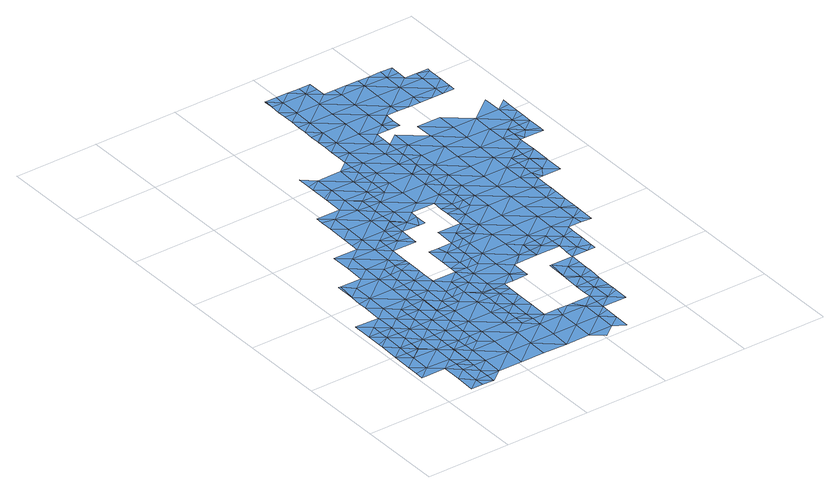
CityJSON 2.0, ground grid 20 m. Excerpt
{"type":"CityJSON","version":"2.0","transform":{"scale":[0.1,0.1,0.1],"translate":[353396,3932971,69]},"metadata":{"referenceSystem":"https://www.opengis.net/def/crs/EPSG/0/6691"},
"CityObjects":{
"waterbody1":{"type":"WaterBody","attributes":{"name":"4","class":"1140","function":"1","WaterBodyRiverFloodingRiskAttribute.description":"2","WaterBodyRiverFloodingRiskAttribute.rankOrg":"2","WaterBodyRiverFloodingRiskAttribute.adminType":"2","WaterBodyRiverFloodingRiskAttribute.scale":"L1"},"geometry":[{"type":"MultiSurface","lod":"1","boundaries":[[[0,1,2]],[[0,3,1]],[[4,1,3]],[[5,6,2]],[[5,2,1]],[[7,6,5]],[[8,7,5]],[[1,4,9]],[[10,11,12]],[[5,1,13]],[[5,14,8]],[[4,15,9]],[[13,1,9]],[[5,13,14]],[[12,16,10]],[[14,13,17]],[[10,18,11]],[[15,19,9]],[[16,20,10]],[[13,21,17]],[[22,23,24]],[[21,25,26]],[[22,27,23]],[[28,13,9]],[[26,17,21]],[[19,28,9]],[[29,30,19]],[[10,20,18]],[[29,24,30]],[[31,32,20]],[[33,21,13]],[[31,25,32]],[[34,28,19]],[[24,23,30]],[[35,33,13]],[[25,21,32]],[[13,28,35]],[[30,36,19]],[[19,36,34]],[[20,37,18]],[[38,39,21]],[[21,39,32]],[[20,32,37]],[[21,33,38]],[[40,41,18]],[[23,42,30]],[[43,34,36]],[[44,37,32]],[[42,36,30]],[[45,44,32]],[[18,37,40]],[[45,32,39]],[[46,47,41]],[[40,46,41]],[[46,48,47]],[[44,49,37]],[[50,40,37]],[[49,50,37]],[[43,36,51]],[[23,52,42]],[[48,53,54]],[[48,55,53]],[[55,48,46]],[[36,56,51]],[[57,46,40]],[[56,36,42]],[[57,40,50]],[[58,53,55]],[[59,55,46]],[[60,51,61]],[[51,56,61]],[[62,60,61]],[[63,64,52]],[[57,50,65]],[[61,66,62]],[[42,52,64]],[[67,46,57]],[[42,68,56]],[[69,66,70]],[[69,62,66]],[[68,61,56]],[[65,71,57]],[[46,67,59]],[[58,55,59]],[[72,70,73]],[[74,75,76]],[[68,42,64]],[[70,66,73]],[[74,72,73]],[[77,78,57]],[[77,57,71]],[[61,79,66]],[[80,81,58]],[[71,82,83]],[[67,57,84]],[[68,79,61]],[[77,71,83]],[[75,74,73]],[[84,57,78]],[[80,58,59]],[[85,86,67]],[[67,86,59]],[[85,67,84]],[[80,87,81]],[[79,88,66]],[[64,63,89]],[[90,81,87]],[[91,92,59]],[[75,73,93]],[[91,59,86]],[[94,93,73]],[[80,59,92]],[[73,66,94]],[[95,79,68]],[[96,87,80]],[[66,88,94]],[[97,95,68]],[[64,89,98]],[[68,64,97]],[[99,100,79]],[[90,87,101]],[[79,95,99]],[[64,98,97]],[[88,79,100]],[[94,102,93]],[[80,92,96]],[[103,104,105]],[[100,106,88]],[[105,93,102]],[[106,107,88]],[[96,92,108]],[[109,98,89]],[[94,88,107]],[[110,95,97]],[[103,105,102]],[[111,87,96]],[[101,87,111]],[[112,113,94]],[[114,97,98]],[[94,107,112]],[[108,115,96]],[[116,117,101]],[[102,94,113]],[[118,103,102]],[[117,116,119]],[[109,89,120]],[[116,101,111]],[[121,102,113]],[[110,97,122]],[[96,123,111]],[[118,102,121]],[[96,115,123]],[[119,124,125]],[[98,109,114]],[[111,126,116]],[[119,116,124]],[[127,118,121]],[[122,97,114]],[[111,123,128]],[[129,127,121]],[[125,130,131]],[[126,111,128]],[[131,130,132]],[[133,134,120]],[[125,124,130]],[[118,135,136]],[[126,137,116]],[[135,138,136]],[[135,118,127]],[[122,114,139]],[[116,140,124]],[[129,141,127]],[[142,114,109]],[[137,140,116]],[[109,120,143]],[[144,132,130]],[[124,140,130]],[[145,138,135]],[[146,137,126]],[[147,135,127]],[[120,134,143]],[[139,114,148]],[[141,147,127]],[[149,144,130]],[[142,109,143]],[[114,142,148]],[[145,135,150]],[[151,147,141]],[[146,152,137]],[[153,143,134]],[[154,150,135]],[[147,154,135]],[[155,153,134]],[[142,156,148]],[[130,140,149]],[[152,157,137]],[[137,158,140]],[[159,158,137]],[[160,161,144]],[[153,162,143]],[[149,160,144]],[[163,147,151]],[[159,137,157]],[[143,164,142]],[[158,165,140]],[[166,156,142]],[[165,167,140]],[[140,167,149]],[[164,143,162]],[[154,168,150]],[[161,169,170]],[[169,171,170]],[[172,168,173]],[[160,169,161]],[[172,150,168]],[[174,166,142]],[[147,175,154]],[[176,147,163]],[[142,164,174]],[[177,178,149]],[[173,179,180]],[[177,149,167]],[[181,182,171]],[[147,176,175]],[[160,149,178]],[[179,173,168]],[[178,183,160]],[[181,171,169]],[[175,184,154]],[[185,180,186]],[[187,182,181]],[[154,184,168]],[[183,188,160]],[[186,180,179]],[[160,188,169]],[[189,184,175]],[[168,190,179]],[[188,191,169]],[[192,184,189]],[[188,183,193]],[[186,179,194]],[[181,169,191]],[[168,184,195]],[[193,196,188]],[[168,195,190]],[[194,179,190]],[[192,197,184]],[[181,191,198]],[[197,199,184]],[[184,199,195]],[[200,201,188]],[[194,202,203]],[[200,188,196]],[[199,204,195]],[[191,188,201]],[[205,198,191]],[[194,190,202]],[[206,203,202]],[[204,207,195]],[[206,208,209]],[[210,205,191]],[[210,191,201]],[[195,207,190]],[[202,208,206]],[[208,211,209]],[[205,212,198]],[[212,213,198]],[[190,214,202]],[[215,211,208]],[[204,216,207]],[[190,207,214]],[[202,217,208]],[[208,218,215]],[[216,219,207]],[[217,218,208]],[[220,221,222]],[[202,214,223]],[[224,220,222]],[[222,221,225]],[[202,223,217]],[[226,207,219]],[[227,224,222]],[[228,224,227]],[[219,228,227]],[[217,229,218]],[[214,207,230]],[[222,225,231]],[[232,229,233]],[[232,218,229]],[[222,234,227]],[[219,227,226]],[[231,225,235]],[[223,214,230]],[[234,222,231]],[[207,226,230]],[[229,236,233]],[[223,237,217]],[[238,236,239]],[[238,233,236]],[[240,227,234]],[[226,227,241]],[[217,237,229]],[[241,227,240]],[[236,242,239]],[[223,230,243]],[[244,242,245]],[[244,239,242]],[[246,236,229]],[[223,243,237]],[[242,247,245]],[[248,247,249]],[[248,245,247]],[[247,250,249]],[[230,226,251]],[[226,241,251]],[[252,242,236]],[[247,253,250]],[[229,237,246]],[[253,254,255]],[[255,250,253]],[[241,256,251]],[[243,230,257]],[[243,258,237]],[[242,259,247]],[[230,251,257]],[[236,246,252]],[[260,261,262]],[[260,254,253]],[[262,254,260]],[[256,263,251]],[[237,264,246]],[[243,257,258]],[[242,252,259]],[[265,261,260]],[[266,251,263]],[[257,251,267]],[[268,260,253]],[[267,251,266]],[[237,258,264]],[[267,269,257]],[[246,270,252]],[[247,259,271]],[[253,247,268]],[[258,257,272]],[[272,257,269]],[[247,271,268]],[[260,273,265]],[[246,264,274]],[[252,275,259]],[[276,258,272]],[[264,258,277]],[[246,274,270]],[[259,275,271]],[[258,276,277]],[[277,278,264]],[[260,268,273]],[[279,268,271]],[[274,264,280]],[[252,270,275]],[[264,278,280]],[[280,281,274]],[[274,282,270]],[[283,273,268]],[[282,274,281]],[[271,275,279]],[[282,284,270]],[[284,285,270]],[[270,286,275]],[[273,287,288]],[[268,279,283]],[[283,287,273]],[[286,270,285]],[[286,289,275]],[[275,289,279]],[[290,283,279]],[[291,288,287]],[[286,292,289]],[[279,289,293]],[[283,294,287]],[[279,293,290]],[[289,292,295]],[[287,294,291]],[[295,296,289]],[[294,283,290]],[[293,289,297]],[[289,296,297]],[[293,297,298]],[[290,293,299]],[[293,298,299]],[[290,300,294]],[[290,299,300]],[[299,301,300]],[[300,301,302]],[[294,300,303]],[[294,303,304]],[[300,302,305]],[[305,306,300]],[[303,300,307]],[[300,306,307]],[[303,307,308]],[[303,308,309]]]}]},
"waterbody2":{"type":"WaterBody","attributes":{"name":"4","class":"1140","function":"1","WaterBodyRiverFloodingRiskAttribute.description":"2","WaterBodyRiverFloodingRiskAttribute.rankOrg":"1","WaterBodyRiverFloodingRiskAttribute.adminType":"2","WaterBodyRiverFloodingRiskAttribute.scale":"L1"},"geometry":[{"type":"MultiSurface","lod":"1","boundaries":[[[29,19,15]],[[15,4,310]],[[311,310,4]],[[310,29,15]],[[29,310,24]],[[311,312,313]],[[311,313,310]],[[24,310,313]],[[313,22,24]],[[312,314,313]],[[314,27,313]],[[22,313,27]]]}]},
"waterbody3":{"type":"WaterBody","attributes":{"name":"4","class":"1140","function":"1","WaterBodyRiverFloodingRiskAttribute.description":"2","WaterBodyRiverFloodingRiskAttribute.rankOrg":"1","WaterBodyRiverFloodingRiskAttribute.adminType":"2","WaterBodyRiverFloodingRiskAttribute.scale":"L1"},"geometry":[{"type":"MultiSurface","lod":"1","boundaries":[[[31,315,25]],[[12,316,315]],[[315,317,25]],[[8,17,26]],[[26,317,8]],[[318,317,315]],[[316,318,315]],[[26,25,317]],[[8,14,17]],[[7,8,317]],[[20,315,31]],[[20,16,315]],[[315,16,12]],[[7,317,6]],[[318,6,317]]]}]},
"waterbody4":{"type":"WaterBody","attributes":{"name":"4","class":"1140","function":"1","WaterBodyRiverFloodingRiskAttribute.description":"2","WaterBodyRiverFloodingRiskAttribute.rankOrg":"1","WaterBodyRiverFloodingRiskAttribute.adminType":"2","WaterBodyRiverFloodingRiskAttribute.scale":"L1"},"geometry":[{"type":"MultiSurface","lod":"1","boundaries":[[[92,91,108]],[[319,115,108]],[[320,321,104]],[[105,322,93]],[[78,77,323]],[[138,321,320]],[[321,323,104]],[[35,28,34]],[[104,323,322]],[[322,323,83]],[[72,74,324]],[[38,325,39]],[[324,39,325]],[[136,138,320]],[[326,327,321]],[[328,327,326]],[[43,51,60]],[[77,83,323]],[[325,70,324]],[[69,70,325]],[[324,70,72]],[[45,39,324]],[[85,84,327]],[[321,327,323]],[[84,78,323]],[[327,84,323]],[[83,82,322]],[[105,104,322]],[[71,76,82]],[[82,76,322]],[[322,76,75]],[[75,93,322]],[[91,86,329]],[[329,319,108]],[[136,320,118]],[[324,44,45]],[[324,330,44]],[[330,324,74]],[[62,69,325]],[[325,331,62]],[[33,331,325]],[[331,33,35]],[[35,34,331]],[[38,33,325]],[[329,327,328]],[[329,86,327]],[[60,62,331]],[[43,60,331]],[[34,43,331]],[[330,74,76]],[[85,327,86]],[[329,328,319]],[[65,50,330]],[[50,49,330]],[[49,44,330]],[[71,65,330]],[[330,76,71]],[[108,91,329]],[[104,103,320]],[[103,118,320]]]}]},
"waterbody5":{"type":"WaterBody","attributes":{"name":"4","class":"1140","function":"1","WaterBodyRiverFloodingRiskAttribute.description":"2","WaterBodyRiverFloodingRiskAttribute.rankOrg":"1","WaterBodyRiverFloodingRiskAttribute.adminType":"2","WaterBodyRiverFloodingRiskAttribute.scale":"L1"},"geometry":[{"type":"MultiSurface","lod":"1","boundaries":[[[107,106,332]],[[110,122,333]],[[110,99,95]],[[332,333,334]],[[333,332,100]],[[106,100,332]],[[121,113,129]],[[335,141,129]],[[122,334,333]],[[100,99,333]],[[99,110,333]],[[336,113,112]],[[112,107,336]],[[332,334,337]],[[129,336,335]],[[129,113,336]],[[335,336,338]],[[332,338,336]],[[337,338,332]],[[107,332,336]]]}]},
"waterbody6":{"type":"WaterBody","attributes":{"name":"4","class":"1140","function":"1","WaterBodyRiverFloodingRiskAttribute.description":"2","WaterBodyRiverFloodingRiskAttribute.rankOrg":"1","WaterBodyRiverFloodingRiskAttribute.adminType":"2","WaterBodyRiverFloodingRiskAttribute.scale":"L1"},"geometry":[{"type":"MultiSurface","lod":"1","boundaries":[[[128,123,339]],[[340,341,339]],[[340,339,123]],[[339,126,128]],[[146,126,339]],[[152,339,341]],[[339,152,146]]]}]},
"waterbody7":{"type":"WaterBody","attributes":{"name":"4","class":"1140","function":"1","WaterBodyRiverFloodingRiskAttribute.description":"2","WaterBodyRiverFloodingRiskAttribute.rankOrg":"1","WaterBodyRiverFloodingRiskAttribute.adminType":"2","WaterBodyRiverFloodingRiskAttribute.scale":"L1"},"geometry":[{"type":"MultiSurface","lod":"1","boundaries":[[[138,145,342]],[[343,342,145]],[[343,173,344]],[[345,344,185]],[[344,346,343]],[[346,342,343]],[[180,185,344]],[[145,172,343]],[[150,172,145]],[[172,173,343]],[[180,344,173]],[[347,344,345]],[[346,344,347]]]}]},
"waterbody8":{"type":"WaterBody","attributes":{"name":"4","class":"1140","function":"1","WaterBodyRiverFloodingRiskAttribute.description":"2","WaterBodyRiverFloodingRiskAttribute.rankOrg":"1","WaterBodyRiverFloodingRiskAttribute.adminType":"2","WaterBodyRiverFloodingRiskAttribute.scale":"L1"},"geometry":[{"type":"MultiSurface","lod":"1","boundaries":[[[186,194,348]],[[349,348,206]],[[350,185,348]],[[348,194,203]],[[203,206,348]],[[348,185,186]],[[350,348,349]]]}]},
"waterbody9":{"type":"WaterBody","attributes":{"name":"4","class":"1140","function":"1","WaterBodyRiverFloodingRiskAttribute.description":"2","WaterBodyRiverFloodingRiskAttribute.rankOrg":"1","WaterBodyRiverFloodingRiskAttribute.adminType":"2","WaterBodyRiverFloodingRiskAttribute.scale":"L1"},"geometry":[{"type":"MultiSurface","lod":"1","boundaries":[[[166,351,352]],[[352,351,353]],[[353,351,354]],[[354,351,355]],[[166,352,356]],[[357,352,353]],[[174,351,166]],[[358,352,359]],[[351,164,355]],[[359,352,357]],[[358,360,352]],[[356,352,360]],[[174,164,351]]]}]},
"waterbody10":{"type":"WaterBody","attributes":{"name":"4","class":"1140","function":"1","WaterBodyRiverFloodingRiskAttribute.description":"2","WaterBodyRiverFloodingRiskAttribute.rankOrg":"2","WaterBodyRiverFloodingRiskAttribute.adminType":"2","WaterBodyRiverFloodingRiskAttribute.scale":"L1"},"geometry":[{"type":"MultiSurface","lod":"1","boundaries":[[[358,359,361]],[[360,358,361]],[[362,363,364]],[[360,361,365]],[[365,361,363]],[[366,361,367]],[[366,363,361]],[[368,361,359]],[[221,364,366]],[[221,366,369]],[[367,361,368]],[[364,363,366]],[[369,366,367]]]}]},
"waterbody11":{"type":"WaterBody","attributes":{"name":"4","class":"1140","function":"1","WaterBodyRiverFloodingRiskAttribute.description":"2","WaterBodyRiverFloodingRiskAttribute.rankOrg":"1","WaterBodyRiverFloodingRiskAttribute.adminType":"2","WaterBodyRiverFloodingRiskAttribute.scale":"L1"},"geometry":[{"type":"MultiSurface","lod":"1","boundaries":[[[192,224,370]],[[216,204,370]],[[197,204,199]],[[197,192,370]],[[370,204,197]],[[219,370,228]],[[228,370,224]],[[370,219,216]]]}]},
"waterbody12":{"type":"WaterBody","attributes":{"name":"4","class":"1140","function":"1","WaterBodyRiverFloodingRiskAttribute.description":"2","WaterBodyRiverFloodingRiskAttribute.rankOrg":"1","WaterBodyRiverFloodingRiskAttribute.adminType":"2","WaterBodyRiverFloodingRiskAttribute.scale":"L1"},"geometry":[{"type":"MultiSurface","lod":"1","boundaries":[[[371,372,373]],[[239,244,374]],[[375,373,372]],[[376,377,378]],[[262,379,254]],[[238,239,380]],[[381,382,383]],[[376,378,371]],[[384,385,386]],[[387,388,389]],[[378,381,371]],[[390,391,392]],[[393,158,159]],[[165,392,167]],[[394,395,396]],[[193,178,397]],[[196,193,397]],[[398,393,399]],[[165,158,392]],[[393,392,158]],[[393,390,392]],[[390,393,398]],[[400,384,401]],[[157,393,159]],[[402,379,403]],[[380,239,374]],[[404,391,390]],[[389,405,387]],[[400,389,384]],[[388,384,389]],[[388,385,384]],[[406,396,395]],[[193,183,178]],[[407,205,210]],[[407,403,205]],[[407,402,403]],[[408,196,397]],[[397,391,408]],[[391,397,392]],[[397,167,392]],[[178,177,397]],[[408,391,374]],[[391,380,374]],[[404,380,391]],[[177,167,397]],[[409,410,411]],[[412,413,414]],[[415,416,417]],[[418,419,420]],[[409,411,377]],[[377,411,378]],[[411,410,414]],[[414,410,412]],[[413,412,421]],[[414,413,422]],[[422,423,414]],[[424,423,422]],[[423,424,425]],[[420,426,418]],[[427,426,420]],[[424,428,425]],[[429,378,430]],[[429,431,432]],[[432,431,433]],[[434,429,432]],[[417,419,415]],[[419,417,420]],[[430,417,429]],[[417,431,429]],[[417,416,431]],[[431,416,435]],[[435,433,431]],[[436,401,437]],[[384,437,401]],[[437,384,386]],[[432,437,386]],[[433,437,432]],[[433,438,437]],[[385,439,386]],[[439,440,386]],[[381,434,382]],[[381,429,434]],[[378,429,381]],[[371,381,372]],[[372,381,383]],[[441,372,383]],[[442,403,379]],[[213,403,442]],[[213,212,403]],[[443,213,442]],[[443,442,444]],[[442,445,444]],[[446,444,445]],[[446,445,394]],[[445,395,394]],[[382,395,445]],[[382,445,383]],[[212,205,403]],[[255,254,402]],[[254,379,402]],[[250,255,402]],[[218,232,215]],[[215,447,211]],[[448,441,383]],[[244,245,374]],[[374,245,449]],[[245,248,449]],[[248,249,449]],[[449,249,250]],[[450,375,372]],[[232,233,451]],[[451,233,380]],[[233,238,380]],[[157,152,393]],[[398,399,452]],[[453,454,455]],[[395,382,455]],[[201,200,456]],[[152,399,393]],[[210,201,407]],[[449,250,402]],[[380,404,451]],[[404,447,451]],[[454,395,455]],[[406,395,454]],[[407,449,402]],[[407,456,449]],[[407,201,456]],[[449,456,408]],[[408,456,196]],[[200,196,456]],[[374,449,408]],[[457,450,372]],[[378,458,430]],[[423,458,414]],[[459,427,420]],[[378,411,458]],[[411,414,458]],[[425,459,423]],[[459,458,423]],[[420,458,459]],[[438,460,437]],[[417,458,420]],[[417,430,458]],[[436,437,460]],[[432,386,455]],[[440,455,386]],[[453,455,440]],[[455,434,432]],[[434,455,382]],[[441,457,372]],[[461,441,448]],[[461,448,261]],[[261,448,379]],[[442,379,448]],[[445,448,383]],[[442,448,445]],[[262,261,379]],[[215,232,451]],[[451,447,215]]]}]},
"waterbody13":{"type":"WaterBody","attributes":{"name":"4","class":"1140","function":"1","WaterBodyRiverFloodingRiskAttribute.description":"2","WaterBodyRiverFloodingRiskAttribute.rankOrg":"1","WaterBodyRiverFloodingRiskAttribute.adminType":"2","WaterBodyRiverFloodingRiskAttribute.scale":"L1"},"geometry":[{"type":"MultiSurface","lod":"1","boundaries":[[[462,463,295]],[[292,462,295]],[[292,286,285]],[[464,281,280]],[[292,285,462]],[[284,462,285]],[[463,462,465]],[[466,462,282]],[[284,282,462]],[[281,466,282]],[[467,466,464]],[[467,465,466]],[[466,465,462]],[[281,464,466]]]}]},
"waterbody14":{"type":"WaterBody","attributes":{"name":"4","class":"1140","function":"1","WaterBodyRiverFloodingRiskAttribute.description":"2","WaterBodyRiverFloodingRiskAttribute.rankOrg":"1","WaterBodyRiverFloodingRiskAttribute.adminType":"2","WaterBodyRiverFloodingRiskAttribute.scale":"L1"},"geometry":[{"type":"MultiSurface","lod":"1","boundaries":[[[302,301,468]],[[469,468,470]],[[297,470,298]],[[298,468,301]],[[298,470,468]],[[469,471,468]],[[299,298,301]],[[468,471,305]],[[302,468,305]]]}]}
},
"vertices":[
[10,124,3],[38,127,3],[10,151,3],[9,104,3],[67,103,3],[39,173,3],[11,196,3],[39,196,3],[67,195,3],[95,126,3],[41,312,4],[13,335,4],[12,289,4],[96,172,3],[68,195,3],[95,103,3],[41,289,4],[68,196,3],[70,334,4],[123,102,3],[70,288,4],[97,218,3],[122,33,2],[150,32,2],[122,56,2],[69,242,4],[68,219,3],[121,10,2],[123,149,3],[122,79,3],[151,79,3],[69,265,4],[97,265,4],[124,194,3],[124,149,3],[124,172,3],[152,125,3],[98,311,4],[125,218,3],[125,241,4],[99,357,4],[71,380,5],[208,78,2],[152,148,3],[126,287,4],[125,264,4],[100,403,5],[71,399,5],[72,427,5],[126,310,4],[127,333,4],[181,148,3],[207,32,2],[77,472,5],[73,473,5],[100,449,5],[208,124,3],[155,356,5],[129,472,5],[157,448,5],[181,171,3],[209,170,3],[181,193,3],[263,31,2],[264,77,2],[155,333,4],[210,216,3],[156,402,5],[265,123,3],[182,217,3],[182,240,4],[183,332,5],[183,263,4],[211,263,4],[183,286,4],[211,286,4],[183,287,4],[184,355,5],[184,378,5],[266,169,3],[158,494,5],[130,518,6],[184,332,5],[184,333,5],[184,379,5],[185,402,5],[185,425,5],[159,541,6],[267,215,3],[320,30,2],[130,565,6],[186,448,5],[186,471,6],[239,286,4],[267,262,4],[294,146,3],[214,494,6],[322,122,3],[321,76,3],[294,169,3],[295,192,3],[187,564,6],[268,308,4],[268,331,5],[240,331,5],[239,308,4],[295,215,3],[295,238,3],[214,470,6],[378,75,3],[322,146,3],[215,540,6],[296,261,3],[296,284,3],[378,121,3],[242,470,6],[216,586,6],[188,580,6],[297,330,5],[188,609,6],[377,29,3],[296,285,4],[350,145,3],[243,516,6],[217,632,7],[189,656,7],[244,563,6],[325,307,4],[243,540,6],[324,284,3],[217,679,7],[189,685,7],[190,703,7],[405,6,3],[433,28,3],[325,353,4],[297,353,5],[273,585,7],[298,377,5],[383,145,3],[273,631,7],[352,284,4],[435,120,3],[434,74,3],[246,702,7],[326,376,5],[272,562,6],[381,306,5],[407,144,3],[274,678,7],[354,376,5],[373,283,4],[301,562,6],[462,50,3],[382,352,5],[461,13,3],[419,144,3],[301,585,6],[302,608,7],[302,607,7],[275,724,7],[247,747,7],[462,81,3],[410,283,5],[463,97,3],[302,631,7],[464,143,4],[302,654,7],[383,399,6],[276,770,7],[247,755,7],[247,794,7],[354,399,6],[355,422,6],[463,120,4],[410,328,5],[410,295,5],[303,677,7],[303,700,7],[384,445,6],[355,445,6],[276,816,7],[248,809,7],[303,701,7],[439,351,6],[355,468,6],[384,467,6],[248,840,7],[332,723,7],[417,328,5],[440,444,7],[332,769,7],[467,327,7],[331,700,7],[413,467,7],[440,398,7],[359,700,7],[467,351,6],[333,816,7],[467,374,7],[360,722,7],[360,745,7],[441,490,7],[413,490,7],[468,374,7],[361,792,7],[413,514,7],[496,397,7],[442,536,7],[414,526,7],[360,769,7],[414,560,7],[361,815,7],[362,838,7],[497,443,7],[442,560,7],[496,374,7],[499,535,7],[470,559,7],[524,373,7],[523,302,6],[523,281,6],[551,303,6],[498,489,7],[524,326,7],[560,280,6],[553,396,7],[552,349,7],[524,350,7],[499,582,7],[554,442,7],[579,294,6],[471,582,7],[471,605,7],[580,326,6],[579,280,6],[500,628,7],[555,535,7],[471,628,7],[472,651,7],[580,358,7],[581,372,7],[501,674,7],[554,488,7],[472,675,7],[473,698,7],[556,581,7],[502,720,7],[473,721,7],[473,743,7],[473,744,7],[610,395,7],[557,627,7],[502,766,7],[474,790,7],[474,767,7],[612,372,7],[610,441,7],[611,487,7],[557,673,7],[503,813,7],[475,837,7],[475,813,7],[638,371,7],[612,534,7],[504,859,7],[638,407,7],[639,418,7],[559,765,7],[639,430,7],[613,626,7],[558,719,7],[639,463,7],[560,812,7],[613,580,7],[614,672,7],[640,494,7],[640,510,7],[640,526,7],[615,718,7],[641,556,7],[641,579,7],[642,602,7],[616,764,7],[642,625,7],[642,648,7],[642,649,7],[616,811,7],[560,858,7],[671,671,7],[672,763,7],[617,857,7],[670,648,7],[672,717,7],[673,810,7],[699,648,7],[699,687,7],[699,694,7],[700,717,7],[700,740,7],[729,762,7],[701,740,7],[729,739,7],[730,809,7],[730,855,7],[757,739,7],[758,764,7],[758,785,7],[758,812,7],[759,832,7],
[94,79,3],[66,57,3],[65,11,2],[93,33,2],[93,11,2],
[41,266,4],[12,255,4],[40,219,3],[12,243,4],
[242,458,6],[269,354,5],[241,378,5],[211,309,4],[212,355,5],[154,264,4],[153,217,3],[241,407,5],[213,401,5],[241,424,5],[214,448,6],[155,310,4],[152,171,3],
[323,214,3],[322,168,3],[351,191,3],[352,264,3],[324,261,3],[351,223,3],[352,237,3],
[272,539,6],[300,515,6],[300,533,6],
[298,393,6],[326,400,6],[327,446,6],[323,468,6],[299,423,6],[299,469,6],
[384,491,7],[356,515,7],[356,512,7],
[492,120,4],[492,166,4],[521,142,4],[520,130,4],[520,96,4],[464,161,4],[521,156,4],[493,188,4],[521,188,4],[464,189,4],
[493,212,5],[466,282,5],[465,235,5],[470,282,5],[465,226,5],[494,258,5],[522,234,5],[522,217,5],[523,257,5],
[495,350,7],
[534,928,7],[505,905,7],[534,927,7],[444,675,7],[533,904,7],[562,927,7],[590,927,7],[562,950,7],[446,814,7],[443,628,7],[505,951,7],[449,952,7],[448,906,7],[394,1092,7],[365,1069,7],[394,1045,7],[366,1115,7],[366,1092,7],[367,1116,7],[358,607,7],[387,629,7],[330,630,7],[329,584,6],[363,930,7],[392,953,7],[363,931,7],[331,677,7],[357,589,6],[342,561,6],[395,1115,7],[423,1115,7],[446,767,7],[390,815,7],[415,606,7],[366,1116,7],[363,954,7],[389,768,7],[387,676,7],[618,926,7],[647,926,7],[619,950,7],[675,925,7],[703,941,7],[675,949,7],[564,1066,7],[536,1066,7],[564,1043,7],[621,1065,7],[592,1065,7],[620,1042,7],[703,925,7],[704,971,7],[676,995,7],[704,1009,7],[676,1017,7],[649,1064,7],[649,1041,7],[705,1017,7],[506,997,7],[563,997,7],[507,1043,7],[450,1044,7],[479,1067,7],[449,998,7],[507,1067,7],[451,1114,7],[451,1091,7],[479,1091,7],[365,1046,7],[365,1023,7],[476,882,7],[390,861,7],[362,861,7],[362,884,7],[391,907,7],[363,907,7],[414,582,7],[447,860,7],[445,721,7],[533,881,7],[443,582,7],[357,561,6],[364,1000,7],[364,977,7],[393,999,7],[388,722,7],[504,882,7],[619,996,7],[648,1018,7],[479,1114,7],[475,859,7],
[670,625,7],[698,605,7],[653,556,7],[698,601,7],[669,579,7],[697,556,7],
[728,716,7],[756,693,7],[710,694,7],[757,703,7]
]}
